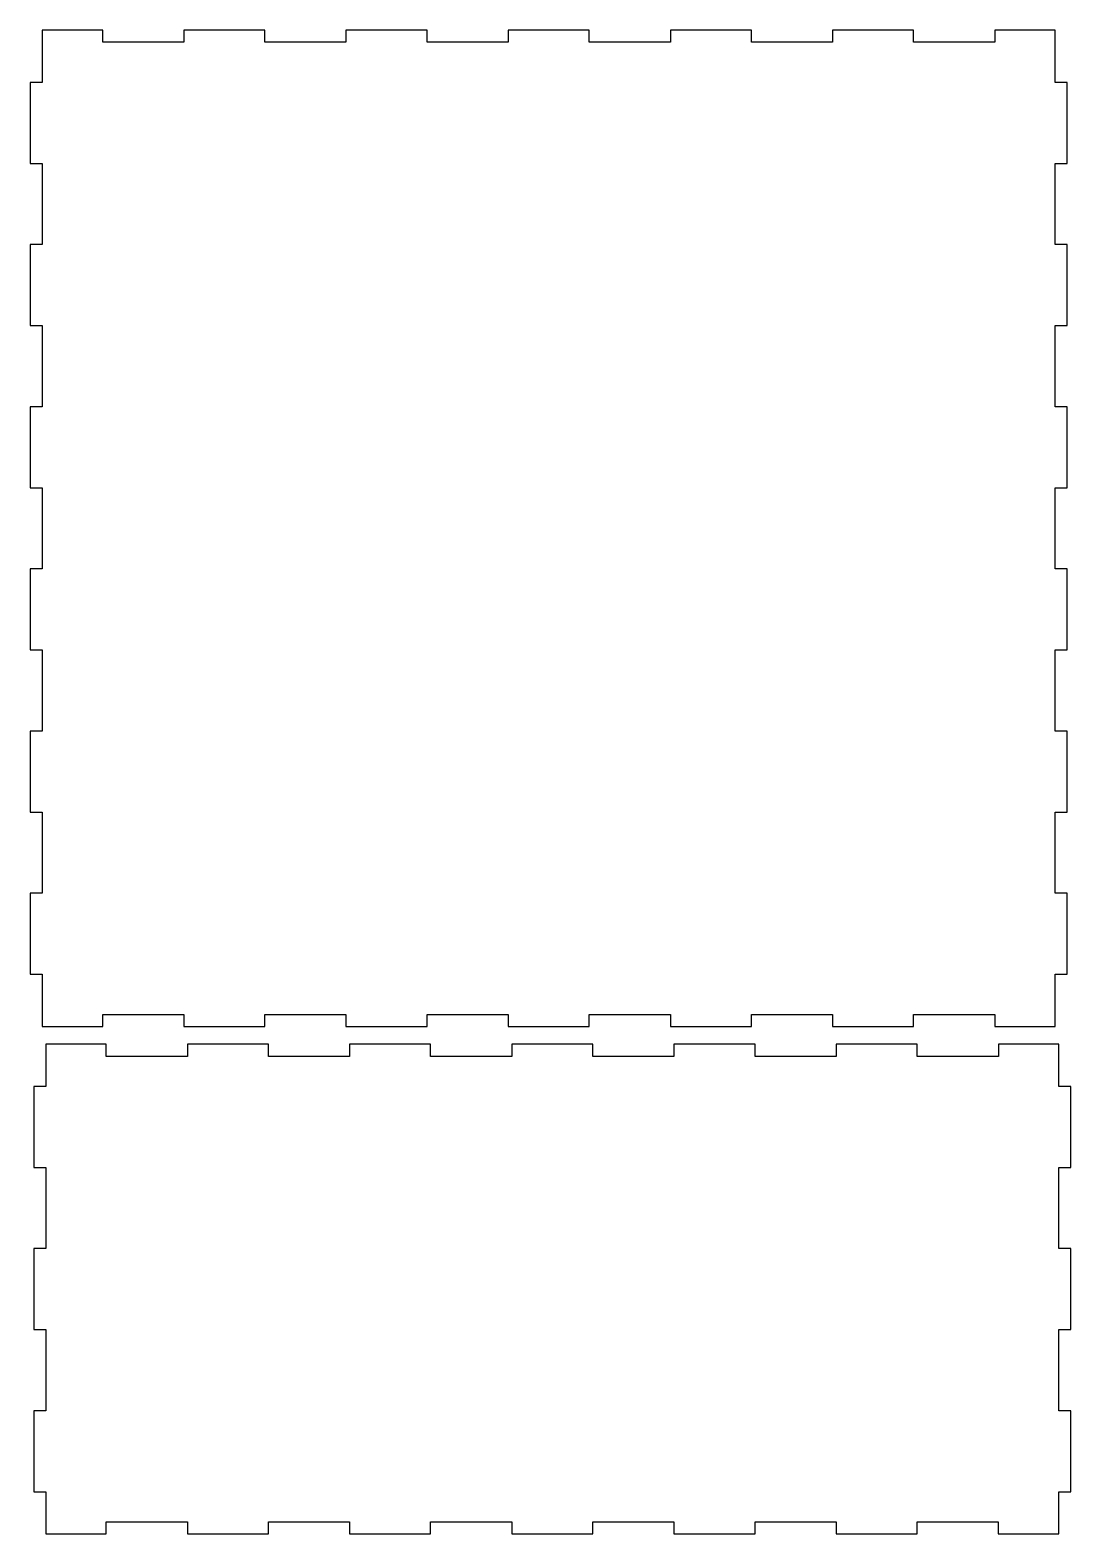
# Model space of a CAD drawing. Extents: x 379 to 636, y 11 to 382.
import ezdxf

# ---------------------------------------------------------------- set-up
doc = ezdxf.new("R2010")
doc.units = 0
doc.layers.add('Layer_1', color=7, linetype='CONTINUOUS')

msp = doc.modelspace()

# ---------------------------------------------------------------- linework, layer by layer
at = {"layer": 'Layer_1', "color": 5}
for p, q in [((397.13106, 381.946332), (382.230602, 381.946332)), ((382.230602, 381.946332), (382.230602, 378.946084)), ((382.230602, 378.946084), (382.230602, 369.044599)), ((397.13106, 378.946084), (397.13106, 381.946332)), ((417.130823, 378.946084), (397.13106, 378.946084)), ((437.131093, 381.946332), (417.130823, 381.946332)), ((417.130823, 381.946332), (417.130823, 378.946084)), ((437.131093, 378.946084), (437.131093, 381.946332)), ((457.130291, 378.946084), (437.131093, 378.946084)), ((477.13059, 381.946332), (457.130291, 381.946332)), ((457.130291, 381.946332), (457.130291, 378.946084)), ((477.13059, 378.946084), (477.13059, 381.946332)), ((497.130324, 378.946084), (477.13059, 378.946084)), ((517.130623, 381.946332), (497.130324, 381.946332)), ((497.130324, 381.946332), (497.130324, 378.946084)), ((517.130623, 378.946084), (517.130623, 381.946332)), ((537.130385, 378.946084), (517.130623, 378.946084)), ((557.130684, 381.946332), (537.130385, 381.946332)), ((537.130385, 381.946332), (537.130385, 378.946084)), ((557.130684, 378.946084), (557.130684, 381.946332)), ((577.130418, 378.946084), (557.130684, 378.946084)), ((597.130717, 381.946332), (577.130418, 381.946332)), ((577.130418, 381.946332), (577.130418, 378.946084)), ((597.130717, 378.946084), (597.130717, 381.946332)), ((617.131015, 378.946084), (597.130717, 378.946084)), ((632.030909, 381.946332), (617.131015, 381.946332)), ((617.131015, 381.946332), (617.131015, 378.946084)), ((632.030909, 378.946084), (632.030909, 381.946332)), ((632.030909, 369.044599), (632.030909, 378.946084)), ((382.230602, 369.044599), (379.230354, 369.044599)), ((379.230354, 369.044599), (379.230354, 349.044865)), ((635.031157, 369.044599), (632.030909, 369.044599)), ((635.031157, 349.044865), (635.031157, 369.044599)), ((635.031157, 369.044599), (635.031157, 369.044599)), ((379.230354, 349.044865), (382.230602, 349.044865)), ((382.230602, 349.044865), (382.230602, 329.045103)), ((632.030909, 329.045103), (632.030909, 349.044865)), ((632.030909, 349.044865), (635.031157, 349.044865)), ((382.230602, 329.045103), (379.230354, 329.045103)), ((379.230354, 329.045103), (379.230354, 309.045369)), ((635.031157, 329.045103), (632.030909, 329.045103)), ((635.031157, 309.045369), (635.031157, 329.045103)), ((379.230354, 309.045369), (382.230602, 309.045369)), ((382.230602, 309.045369), (382.230602, 289.045634)), ((632.030909, 289.045634), (632.030909, 309.045369)), ((632.030909, 309.045369), (635.031157, 309.045369)), ((382.230602, 289.045634), (379.230354, 289.045634)), ((379.230354, 289.045634), (379.230354, 269.045872)), ((635.031157, 289.045634), (632.030909, 289.045634)), ((635.031157, 269.045872), (635.031157, 289.045634)), ((379.230354, 269.045872), (382.230602, 269.045872)), ((382.230602, 269.045872), (382.230602, 249.046138)), ((632.030909, 249.046138), (632.030909, 269.045872)), ((632.030909, 269.045872), (635.031157, 269.045872)), ((382.230602, 249.046138), (379.230354, 249.046138)), ((379.230354, 249.046138), (379.230354, 229.046375)), ((635.031157, 249.046138), (632.030909, 249.046138)), ((635.031157, 229.046375), (635.031157, 249.046138)), ((379.230354, 229.046375), (382.230602, 229.046375)), ((382.230602, 229.046375), (382.230602, 209.046641)), ((632.030909, 209.046641), (632.030909, 229.046375)), ((632.030909, 229.046375), (635.031157, 229.046375)), ((382.230602, 209.046641), (379.230354, 209.046641)), ((379.230354, 209.046641), (379.230354, 189.046907)), ((635.031157, 209.046641), (632.030909, 209.046641)), ((635.031157, 189.046907), (635.031157, 209.046641)), ((379.230354, 189.046907), (382.230602, 189.046907)), ((382.230602, 189.046907), (382.230602, 169.047144)), ((632.030909, 169.047144), (632.030909, 189.046907)), ((632.030909, 189.046907), (635.031157, 189.046907)), ((382.230602, 169.047144), (379.230354, 169.047144)), ((379.230354, 169.047144), (379.230354, 149.04741)), ((635.031157, 169.047144), (632.030909, 169.047144)), ((635.031157, 149.04741), (635.031157, 169.047144)), ((379.230354, 149.04741), (382.230602, 149.04741)), ((382.230602, 149.04741), (382.230602, 139.14649)), ((632.030909, 139.14649), (632.030909, 149.04741)), ((632.030909, 149.04741), (635.031157, 149.04741)), ((382.230602, 139.14649), (382.230602, 136.146214)), ((397.13106, 136.146214), (397.13106, 139.14649)), ((397.13106, 139.14649), (417.130823, 139.14649)), ((417.130823, 139.14649), (417.130823, 136.146214)), ((437.131093, 136.146214), (437.131093, 139.14649)), ((437.131093, 139.14649), (457.130291, 139.14649)), ((457.130291, 139.14649), (457.130291, 136.146214)), ((477.13059, 136.146214), (477.13059, 139.14649)), ((477.13059, 139.14649), (497.130324, 139.14649)), ((497.130324, 139.14649), (497.130324, 136.146214)), ((517.130623, 136.146214), (517.130623, 139.14649)), ((517.130623, 139.14649), (537.130385, 139.14649)), ((537.130385, 139.14649), (537.130385, 136.146214)), ((557.130684, 136.146214), (557.130684, 139.14649)), ((557.130684, 139.14649), (577.130418, 139.14649)), ((577.130418, 139.14649), (577.130418, 136.146214)), ((597.130717, 136.146214), (597.130717, 139.14649)), ((597.130717, 139.14649), (617.131015, 139.14649)), ((617.131015, 139.14649), (617.131015, 136.146214)), ((632.030909, 136.146214), (632.030909, 139.14649)), ((382.230602, 136.146214), (397.13106, 136.146214)), ((417.130823, 136.146214), (437.131093, 136.146214)), ((457.130291, 136.146214), (477.13059, 136.146214)), ((497.130324, 136.146214), (517.130623, 136.146214)), ((537.130385, 136.146214), (557.130684, 136.146214)), ((577.130418, 136.146214), (597.130717, 136.146214)), ((617.131015, 136.146214), (632.030909, 136.146214)), ((398.015234, 131.808148), (383.114776, 131.808148)), ((383.114776, 131.808148), (383.114776, 128.808436)), ((398.015234, 128.808436), (398.015234, 131.808148)), ((438.014703, 131.808148), (418.014968, 131.808148)), ((418.014968, 131.808148), (418.014968, 128.808436)), ((438.014703, 128.808436), (438.014703, 131.808148)), ((478.014764, 131.808148), (458.015001, 131.808148)), ((458.015001, 131.808148), (458.015001, 128.808436)), ((478.014764, 128.808436), (478.014764, 131.808148)), ((518.014797, 131.808148), (498.015034, 131.808148)), ((498.015034, 131.808148), (498.015034, 128.808436)), ((518.014797, 128.808436), (518.014797, 131.808148)), ((558.01483, 131.808148), (538.015095, 131.808148)), ((538.015095, 131.808148), (538.015095, 128.808436)), ((558.01483, 128.808436), (558.01483, 131.808148)), ((598.014862, 131.808148), (578.015128, 131.808148)), ((578.015128, 131.808148), (578.015128, 128.808436)), ((598.014862, 128.808436), (598.014862, 131.808148)), ((632.915055, 131.808148), (618.015161, 131.808148)), ((618.015161, 131.808148), (618.015161, 128.808436)), ((632.915055, 128.808436), (632.915055, 131.808148)), ((383.114776, 128.808436), (383.114776, 121.407807)), ((418.014968, 128.808436), (398.015234, 128.808436)), ((458.015001, 128.808436), (438.014703, 128.808436)), ((498.015034, 128.808436), (478.014764, 128.808436)), ((538.015095, 128.808436), (518.014797, 128.808436)), ((578.015128, 128.808436), (558.01483, 128.808436)), ((618.015161, 128.808436), (598.014862, 128.808436)), ((632.915055, 121.407807), (632.915055, 128.808436)), ((383.114776, 121.407807), (380.1145, 121.407807)), ((380.1145, 121.407807), (380.1145, 101.408073)), ((635.915331, 121.407807), (632.915055, 121.407807)), ((635.915331, 101.408073), (635.915331, 121.407807)), ((635.915331, 121.407807), (635.915331, 121.407807)), ((380.1145, 101.408073), (383.114776, 101.408073)), ((383.114776, 101.408073), (383.114776, 81.408339)), ((632.915055, 81.408339), (632.915055, 101.408073)), ((632.915055, 101.408073), (635.915331, 101.408073)), ((383.114776, 81.408339), (380.1145, 81.408339)), ((380.1145, 81.408339), (380.1145, 61.408577)), ((635.915331, 81.408339), (632.915055, 81.408339)), ((635.915331, 61.408577), (635.915331, 81.408339)), ((380.1145, 61.408577), (383.114776, 61.408577)), ((383.114776, 61.408577), (383.114776, 41.408842)), ((632.915055, 41.408842), (632.915055, 61.408577)), ((632.915055, 61.408577), (635.915331, 61.408577)), ((383.114776, 41.408842), (380.1145, 41.408842)), ((380.1145, 41.408842), (380.1145, 21.40908)), ((635.915331, 41.408842), (632.915055, 41.408842)), ((635.915331, 21.40908), (635.915331, 41.408842)), ((380.1145, 21.40908), (383.114776, 21.40908)), ((383.114776, 21.40908), (383.114776, 14.008491)), ((632.915055, 14.008491), (632.915055, 21.40908)), ((632.915055, 21.40908), (635.915331, 21.40908)), ((383.114776, 14.008491), (383.114776, 11.008779)), ((398.01467, 11.008779), (398.01467, 14.008491)), ((398.01467, 14.008491), (418.014968, 14.008491)), ((418.014968, 14.008491), (418.014968, 11.008779)), ((438.014703, 11.008779), (438.014703, 14.008491)), ((438.014703, 14.008491), (458.015001, 14.008491)), ((458.015001, 14.008491), (458.015001, 11.008779)), ((478.014764, 11.008779), (478.014764, 14.008491)), ((478.014764, 14.008491), (498.014498, 14.008491)), ((498.014498, 14.008491), (498.014498, 11.008779)), ((518.014797, 11.008779), (518.014797, 14.008491)), ((518.014797, 14.008491), (538.014531, 14.008491)), ((538.014531, 14.008491), (538.014531, 11.008779)), ((558.01483, 11.008779), (558.01483, 14.008491)), ((558.01483, 14.008491), (578.014564, 14.008491)), ((578.014564, 14.008491), (578.014564, 11.008779)), ((598.014862, 11.008779), (598.014862, 14.008491)), ((598.014862, 14.008491), (618.014625, 14.008491)), ((618.014625, 14.008491), (618.014625, 11.008779)), ((632.915055, 11.008779), (632.915055, 14.008491)), ((383.114776, 11.008779), (398.01467, 11.008779)), ((418.014968, 11.008779), (438.014703, 11.008779)), ((458.015001, 11.008779), (478.014764, 11.008779)), ((498.014498, 11.008779), (518.014797, 11.008779)), ((538.014531, 11.008779), (558.01483, 11.008779)), ((578.014564, 11.008779), (598.014862, 11.008779)), ((618.014625, 11.008779), (632.915055, 11.008779))]:
    msp.add_line(p, q, dxfattribs=at)

doc.saveas('drawing.dxf')
